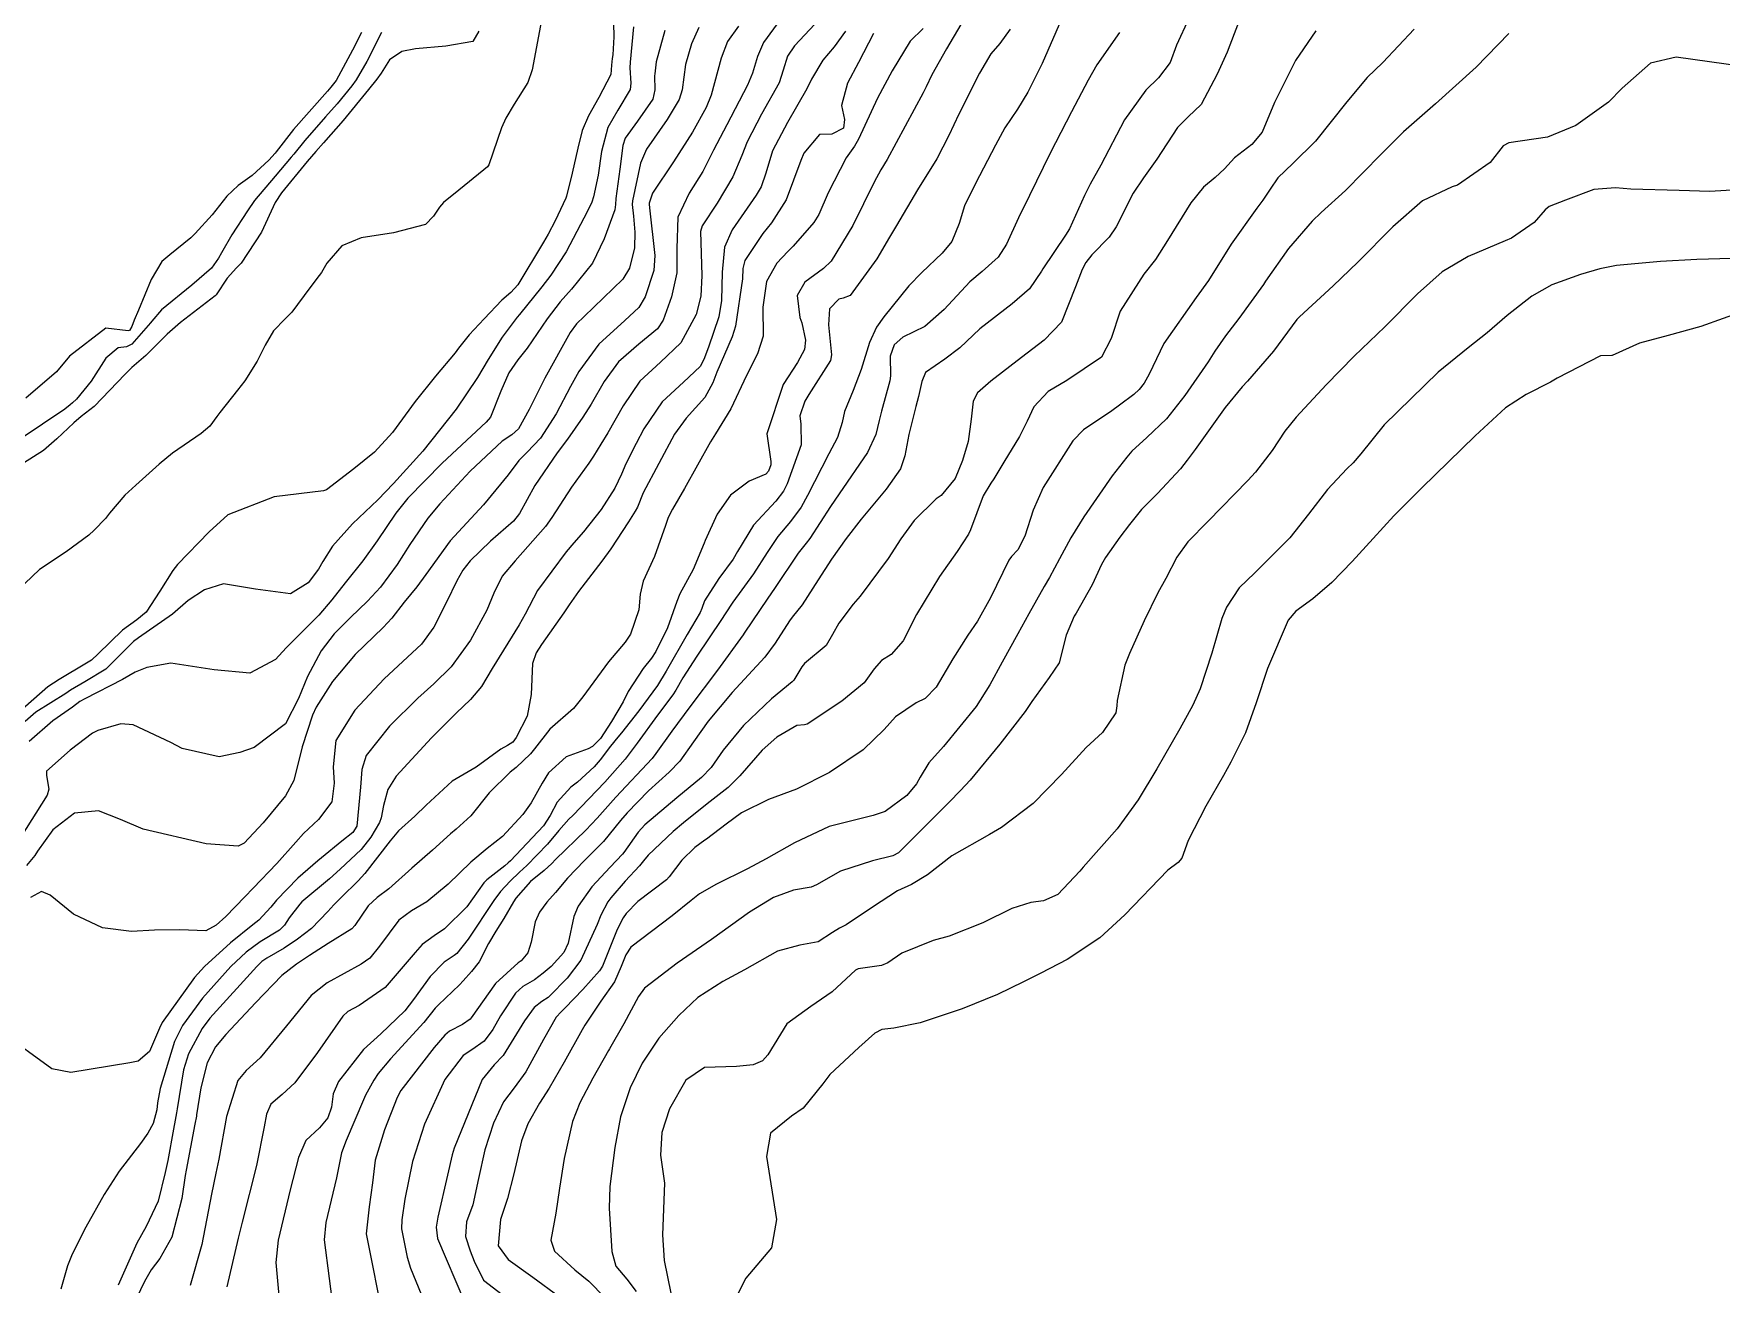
# Model space of a CAD drawing. Header units: feet. Extents: x 1313709 to 1317500, y 405869 to 411659.
# Drawn here: x 1315631.2 to 1315963.4, y 406673.6 to 406919.8 of the extents above; entities that cross this region are included whole.
import ezdxf

# ---------------------------------------------------------------- set-up
doc = ezdxf.new("R2010")
doc.units = ezdxf.units.FT
doc.layers.add('C-TOPO-MAJR', color=32, linetype='CONTINUOUS')

msp = doc.modelspace()

# ---------------------------------------------------------------- linework, layer by layer
at = {"layer": 'C-TOPO-MAJR'}
for points in [[(1315745.26, 406924.65), (1315745.37, 406919.22), (1315745.19, 406915.68), (1315745.06, 406914.99), (1315744.9, 406913.65), (1315744.74, 406911.81), (1315742.42, 406907.29), (1315740.35, 406903.69), (1315739.16, 406900.79), (1315738.27, 406897.28), (1315737.18, 406892.38), (1315736.03, 406887.84), (1315735.89, 406887.46), (1315733.84, 406883.02), (1315732.46, 406880.4), (1315731.5, 406878.78), (1315726.44, 406870.38), (1315725.07, 406868.89), (1315723.31, 406867.4), (1315719.84, 406863.74), (1315716.86, 406860.54), (1315714.8, 406857.91), (1315714.12, 406857), (1315710.25, 406852.43), (1315706.28, 406847.44), (1315701.8, 406841.34), (1315698.24, 406837.43), (1315694.2, 406834.18), (1315688.8, 406830.05), (1315688.23, 406829.82), (1315678.52, 406828.64), (1315669.35, 406825.15), (1315665.68, 406821.77), (1315659.48, 406815.31), (1315658.54, 406814.18), (1315656.02, 406810.1), (1315653.33, 406805.96), (1315651.44, 406804.43), (1315648.63, 406802.42), (1315643.84, 406797.76), (1315642.52, 406796.53), (1315641.23, 406795.69), (1315636.51, 406792.9), (1315636.16, 406792.67), (1315633.96, 406791.23), (1315627.9, 406785.91)], [(1315731.31, 406923.56), (1315729.31, 406912.74), (1315728.46, 406910.24), (1315725.75, 406905.95), (1315724.09, 406903.19), (1315723.26, 406901.31), (1315720.76, 406894.04), (1315720.5, 406893.65), (1315719.77, 406893.06), (1315714.84, 406889.07), (1315711.84, 406886.59), (1315711.03, 406885.7), (1315709.89, 406883.95), (1315708.26, 406882.29), (1315701.98, 406880.62), (1315695.61, 406879.67), (1315691.82, 406878.11), (1315688.86, 406874.64), (1315687.81, 406872.83), (1315687.38, 406872.21), (1315685.55, 406869.83), (1315682, 406865.01), (1315680.68, 406863.69), (1315678.36, 406861.32), (1315676.72, 406858.51), (1315675.13, 406855.37), (1315672.69, 406851.52), (1315671.27, 406849.68), (1315667.77, 406845.24), (1315667.23, 406844.47), (1315665.81, 406842.59), (1315664.15, 406841.12), (1315658.49, 406837.24), (1315655.85, 406835.08), (1315651.25, 406830.99), (1315649.08, 406828.97), (1315646.11, 406825.44), (1315645.28, 406824.4), (1315643.09, 406822.07), (1315642.01, 406821.09), (1315637.55, 406817.8), (1315632.33, 406814.33), (1315629.41, 406811.61)], [(1315779.5, 406924.48), (1315774.85, 406918.09), (1315773.64, 406915.37), (1315772.64, 406912.08), (1315771.67, 406909.72), (1315767.58, 406901.93), (1315765, 406896.95), (1315762.87, 406892.75), (1315760.17, 406888.45), (1315757.98, 406883.74), (1315757.74, 406877.53), (1315757.77, 406872.75), (1315756.71, 406868.05), (1315755.07, 406863.47), (1315753.97, 406861.74), (1315750.31, 406858.72), (1315746.28, 406855.26), (1315743.48, 406851.39), (1315740.88, 406846.92), (1315739.29, 406844.38), (1315736.24, 406840), (1315734.18, 406837.31), (1315729.84, 406830.9), (1315726.76, 406825.36), (1315725.58, 406823.84), (1315722.58, 406821.22), (1315721.08, 406819.95), (1315717.06, 406816.09), (1315715.63, 406814.23), (1315714.43, 406812.1), (1315712.44, 406807.93), (1315709.91, 406802.99), (1315707.48, 406799.67), (1315701.98, 406794.54), (1315700.16, 406792.82), (1315694.36, 406786.66), (1315690.65, 406780.69), (1315690.08, 406775.48), (1315690.32, 406772.31), (1315689.86, 406768.61), (1315687.21, 406765.15), (1315684.25, 406762.36), (1315682.77, 406760.66), (1315679.03, 406756.45), (1315674.36, 406751.62), (1315672.75, 406749.92), (1315668.99, 406746.06), (1315667.07, 406744.31), (1315665.06, 406743.24), (1315659.91, 406743.4), (1315654.96, 406743.31), (1315650.4, 406743.05), (1315644.68, 406743.77), (1315639.02, 406746.48), (1315634.43, 406750.2), (1315632.67, 406750.94), (1315630.51, 406749.8)], [(1315833.47, 406922.69), (1315829.66, 406914), (1315826.88, 406908.37), (1315824.81, 406904.99), (1315822.36, 406901.33), (1315820.47, 406897.92), (1315816.59, 406890.34), (1315814.39, 406885.94), (1315813.33, 406882.51), (1315811.91, 406878.91), (1315810.03, 406876.61), (1315805.97, 406872.82), (1315803.46, 406870.21), (1315798.52, 406864.13), (1315797.06, 406862.04), (1315795.69, 406859.03), (1315794.06, 406853.72), (1315792.46, 406849.6), (1315790.75, 406845.47), (1315790.31, 406843.29), (1315789.41, 406840.35), (1315787.7, 406837.15), (1315783.5, 406828.91), (1315782.26, 406826.66), (1315780.16, 406823.81), (1315777.65, 406820.83), (1315775.58, 406817.72), (1315772.89, 406813.53), (1315768.79, 406807.91), (1315767.28, 406805.63), (1315766.59, 406804.53), (1315761.68, 406797.29), (1315758.94, 406793.02), (1315757.58, 406790.62), (1315756.98, 406789.7), (1315753.95, 406785.68), (1315749.95, 406780.14), (1315747.62, 406777.01), (1315743.6, 406772.5), (1315737.27, 406765.95), (1315736.51, 406765.17), (1315734.52, 406762.95), (1315732.31, 406760.29), (1315728.23, 406756.09), (1315726.77, 406754.73), (1315724.97, 406752.97), (1315723.08, 406750.98), (1315721.73, 406749.18), (1315716.7, 406741.59), (1315714.44, 406738.73), (1315713.96, 406738.35), (1315711.96, 406737.01), (1315709.23, 406734.21), (1315705.9, 406729.7), (1315704.2, 406727.47), (1315699.51, 406722.96), (1315696.08, 406719.86), (1315691.17, 406713.56), (1315690.13, 406711.13), (1315689.77, 406708.48), (1315689.07, 406706.37), (1315687.41, 406704.44), (1315684.73, 406701.95), (1315683.26, 406698.57), (1315681.67, 406692.2), (1315679.28, 406682.32), (1315678.84, 406677.91), (1315680.47, 406659.91)], [(1315858.53, 406922.86), (1315856.13, 406917.56), (1315854.9, 406914.2), (1315852.6, 406911.14), (1315850.07, 406908.75), (1315845.91, 406902.9), (1315841.26, 406893.94), (1315839.14, 406890.21), (1315838.02, 406887.98), (1315835.06, 406881.42), (1315834.29, 406880.16), (1315829.8, 406873.53), (1315829.55, 406873.08), (1315827.21, 406869.6), (1315823.78, 406866.68), (1315817.4, 406861.73), (1315813.47, 406857.97), (1315810.51, 406855.76), (1315806.74, 406853.14), (1315806, 406851.39), (1315805.36, 406848.43), (1315804.8, 406846.42), (1315803.46, 406840.96), (1315802.63, 406836.76), (1315801.82, 406834.17), (1315798.99, 406830.18), (1315794.04, 406824.27), (1315791.11, 406820.45), (1315788.21, 406816.38), (1315785.58, 406812.34), (1315782.44, 406807.42), (1315780.5, 406804.95), (1315779.95, 406804.25), (1315777.12, 406799.84), (1315775.09, 406797.07), (1315768.67, 406790.15), (1315763.94, 406784.46), (1315761.07, 406780.45), (1315758.34, 406776.62), (1315756.23, 406774.43), (1315752.19, 406770.75), (1315747.96, 406766.47), (1315746.65, 406764.91), (1315743.34, 406760.78), (1315739.6, 406757.03), (1315736.23, 406753.58), (1315733.89, 406750.76), (1315732.17, 406748.87), (1315730.71, 406746.91), (1315729.87, 406744.95), (1315729.08, 406741.01), (1315728.44, 406738.86), (1315727.14, 406737.33), (1315726.56, 406736.9), (1315722.08, 406732.85), (1315717.3, 406726.11), (1315717.09, 406725.84), (1315715.59, 406724.8), (1315712.99, 406723.44), (1315712.07, 406722.68), (1315710, 406720.23), (1315703.45, 406711.76), (1315702.7, 406710.41), (1315700.22, 406704.02), (1315698.41, 406698.07), (1315697.87, 406693.58), (1315697.22, 406688.9), (1315696.62, 406683.54), (1315700.11, 406666.11)], [(1315868.31, 406922.07), (1315866.09, 406916.23), (1315864.12, 406911.85), (1315860.99, 406905.91), (1315858.4, 406903.48), (1315856.35, 406901.36), (1315852.28, 406895.13), (1315849.61, 406891.45), (1315847.6, 406888.42), (1315844.28, 406881.84), (1315842.88, 406879.77), (1315839.49, 406876.31), (1315838.27, 406874.77), (1315837.57, 406873.44), (1315836.24, 406869.99), (1315833.51, 406863.08), (1315830.09, 406859.54), (1315825.63, 406856.1), (1315819.56, 406851.42), (1315816.98, 406849.12), (1315816.1, 406847.52), (1315815.7, 406843.96), (1315815.12, 406839.58), (1315813.97, 406835.82), (1315812.58, 406832.26), (1315809.77, 406828.91), (1315808.84, 406828.28), (1315804.46, 406824.03), (1315801.87, 406820.36), (1315799.34, 406816.5), (1315793.87, 406809.08), (1315792.51, 406807.53), (1315789.64, 406803.79), (1315788.43, 406801.54), (1315787.14, 406799.41), (1315782.87, 406795.82), (1315782.34, 406795.22), (1315780.79, 406792.57), (1315780.5, 406792.25), (1315776.39, 406788.89), (1315770.86, 406783.67), (1315766.91, 406778.75), (1315764.5, 406775.39), (1315762.6, 406773.43), (1315757.76, 406769.39), (1315751.49, 406764.09), (1315750.15, 406762.64), (1315747.36, 406758.63), (1315747.1, 406758.29), (1315744.63, 406755.77), (1315741, 406751.85), (1315738.35, 406748.09), (1315737.48, 406746.04), (1315736.35, 406740.81), (1315735.5, 406738.97), (1315733.01, 406736.18), (1315731.48, 406734.85), (1315729.73, 406733.58), (1315727.46, 406732.22), (1315725.99, 406730.93), (1315723.08, 406726.49), (1315721.54, 406723.78), (1315719.83, 406721.47), (1315717.39, 406719.79), (1315715.7, 406718.65), (1315712.11, 406713.97), (1315708.11, 406705.16), (1315705.75, 406697.82), (1315704.22, 406690.35), (1315703.63, 406686.29), (1315703.54, 406684.53), (1315704.65, 406678.96), (1315705.35, 406676.78), (1315710.58, 406664.01)], [(1315784.9, 406921.75), (1315780.91, 406917.44), (1315779.52, 406915.45), (1315778.7, 406912.67), (1315777.9, 406910.2), (1315774.42, 406904), (1315771.6, 406898.59), (1315770.57, 406895.89), (1315768.77, 406891.65), (1315765.71, 406886.5), (1315762.75, 406882.02), (1315762.45, 406880.91), (1315762.66, 406872.25), (1315762.48, 406868.16), (1315761.57, 406864.55), (1315758.52, 406858.98), (1315754.57, 406855.18), (1315750.47, 406851.43), (1315747.21, 406846.58), (1315744.2, 406841.25), (1315742.8, 406839.02), (1315741.37, 406836.69), (1315740.46, 406835.28), (1315737.05, 406830.56), (1315733.14, 406824.62), (1315731.88, 406822.82), (1315725.92, 406816.09), (1315723.39, 406813.04), (1315721.73, 406809.71), (1315720.34, 406806.32), (1315717.14, 406800.42), (1315713.31, 406795.22), (1315709.92, 406791.86), (1315706.77, 406788.99), (1315701.2, 406783.54), (1315696.6, 406777.76), (1315695.78, 406774.98), (1315695.49, 406771.52), (1315694.75, 406763.84), (1315693.95, 406762.6), (1315691.83, 406760.86), (1315687.83, 406757.61), (1315687.1, 406756.99), (1315683.16, 406753.58), (1315678.94, 406749.27), (1315677.83, 406747.9), (1315675.47, 406745.32), (1315674.32, 406744.4), (1315669.91, 406740.86), (1315664.75, 406736.21), (1315662.81, 406734.03), (1315656.46, 406725.16), (1315655.93, 406724.06), (1315653.97, 406719.47), (1315651.74, 406717.52), (1315650.11, 406717.2), (1315638.5, 406715.29), (1315634.72, 406716.06), (1315624.84, 406723.27)], [(1315699.62, 406920.11), (1315696.72, 406914.36), (1315694.63, 406910.75), (1315693.77, 406909.57), (1315690.88, 406906.04), (1315688.62, 406903.45), (1315684.52, 406898.83), (1315682.34, 406896.15), (1315681.84, 406895.52), (1315678.67, 406891.83), (1315674.63, 406886.99), (1315673.24, 406884.99), (1315670.19, 406880.25), (1315668.1, 406876.72), (1315667.52, 406875.64), (1315666.15, 406873.71), (1315662.3, 406870.32), (1315656.32, 406865.47), (1315654.42, 406863.27), (1315654.14, 406862.9), (1315650.5, 406858.75), (1315649.4, 406858.18), (1315647.76, 406857.99), (1315645.33, 406855.99), (1315642.48, 406851.46), (1315639.6, 406847.86), (1315638.78, 406847.19), (1315638.31, 406846.8), (1315637.27, 406845.9), (1315628.47, 406840)], [(1315762.11, 406921.04), (1315760.64, 406917.88), (1315759.5, 406913.76), (1315758.8, 406908.82), (1315758.2, 406906.92), (1315755.83, 406902.96), (1315751.82, 406897.09), (1315750.64, 406894.36), (1315749.03, 406886.94), (1315749, 406886.23), (1315749.24, 406883.91), (1315749.52, 406880.77), (1315749.43, 406877.72), (1315748.46, 406873.67), (1315747.11, 406871.51), (1315739.49, 406864.17), (1315737.99, 406862.7), (1315736.75, 406861), (1315731.8, 406852.04), (1315728.72, 406845.88), (1315726.59, 406842.06), (1315725.29, 406840.88), (1315723.38, 406839.62), (1315717.11, 406833.74), (1315711.11, 406827.29), (1315708.74, 406824.46), (1315705.21, 406819.27), (1315702.73, 406815.31), (1315699.42, 406810.85), (1315696.87, 406808.11), (1315693.5, 406804.89), (1315690.31, 406801.68), (1315687.75, 406798.36), (1315685.03, 406793.3), (1315683.26, 406788.93), (1315680.75, 406783.95), (1315674.55, 406779.34), (1315671.73, 406778.31), (1315667.66, 406777.45), (1315660.36, 406779.13), (1315658.17, 406780.27), (1315650.74, 406783.75), (1315648.29, 406783.95), (1315643.79, 406782.66), (1315642.76, 406782.1), (1315638.32, 406778.75), (1315633.7, 406774.62), (1315633.65, 406773.78), (1315634.16, 406771.12), (1315633.84, 406769.89), (1315628.57, 406761.58)], [(1315718.79, 406920.32), (1315717.61, 406918.33), (1315712.3, 406917.42), (1315706.33, 406916.85), (1315703.64, 406916.33), (1315701.22, 406914.73), (1315699.53, 406912.07), (1315698.74, 406910.88), (1315697.06, 406908.86), (1315692.1, 406902.79), (1315688.22, 406898.36), (1315686.72, 406896.67), (1315685.86, 406895.69), (1315684.99, 406894.68), (1315679.94, 406888.55), (1315678.72, 406886.64), (1315675.99, 406880.8), (1315671.97, 406874.7), (1315671.05, 406873.74), (1315669.26, 406871.69), (1315667.07, 406868.42), (1315666.9, 406868.22), (1315660.06, 406863.01), (1315657.42, 406860.67), (1315653.21, 406856.49), (1315650.5, 406854.1), (1315649.18, 406852.83), (1315643.08, 406846.47), (1315640.48, 406844.45), (1315639.03, 406843.24), (1315635.7, 406840.09), (1315633.07, 406837.79), (1315629.14, 406835.32)], [(1315749.25, 406921.19), (1315748.59, 406914.23), (1315748.52, 406913.11), (1315748.7, 406910.09), (1315748.58, 406908.86), (1315746.18, 406904.79), (1315744.16, 406901.39), (1315742.95, 406896.65), (1315742.31, 406891.99), (1315741.38, 406887.71), (1315741.02, 406886.71), (1315740.19, 406884.9), (1315735.95, 406876.91), (1315732.94, 406872.32), (1315731.22, 406869.98), (1315726.8, 406864.59), (1315726.32, 406864.05), (1315723.37, 406860.13), (1315720.61, 406855.72), (1315718.54, 406852.19), (1315714.3, 406845.92), (1315707.74, 406837.66), (1315702, 406831.28), (1315698.89, 406828.09), (1315693.92, 406823.34), (1315690, 406818.96), (1315688.1, 406815.94), (1315687.24, 406814.42), (1315685.21, 406811.72), (1315681.7, 406809.54), (1315674.79, 406810.45), (1315668.55, 406811.51), (1315664.81, 406810.33), (1315661.58, 406808.22), (1315658.48, 406805.59), (1315651.76, 406800.89), (1315650.81, 406800.21), (1315649.29, 406798.64), (1315645.35, 406794.75), (1315641.22, 406792.22), (1315638.4, 406790.59), (1315637.47, 406789.97), (1315631.59, 406786.25), (1315629.48, 406784.43)], [(1315695.68, 406920.06), (1315693.93, 406916.63), (1315690.7, 406910.62), (1315690.47, 406910.29), (1315689.65, 406909.29), (1315689.01, 406908.55), (1315682.33, 406901), (1315678.88, 406896.6), (1315678.69, 406896.35), (1315677.46, 406894.95), (1315674.17, 406891.92), (1315671.44, 406889.99), (1315669.21, 406887.87), (1315666.31, 406884.2), (1315662.94, 406880.49), (1315662.07, 406879.63), (1315657.96, 406876.31), (1315656.41, 406875.03), (1315654.25, 406871.45), (1315651.81, 406865.39), (1315650.93, 406863.47), (1315650.47, 406862.21), (1315650, 406861.44), (1315649.78, 406861.37), (1315645.35, 406861.87), (1315638.21, 406856.38), (1315635.67, 406853.28), (1315629.6, 406848.12)], [(1315769.93, 406921.35), (1315767.72, 406918.31), (1315766.48, 406915.03), (1315764.55, 406907.72), (1315763.54, 406905.29), (1315760.88, 406900.48), (1315757.13, 406894.63), (1315752.96, 406888.48), (1315752.31, 406886.49), (1315752.3, 406886.27), (1315752.38, 406885.54), (1315753.42, 406876.15), (1315753.22, 406873.22), (1315751.51, 406868.06), (1315750.27, 406865.95), (1315747.51, 406863.39), (1315742.41, 406858.73), (1315738.47, 406853.37), (1315736.84, 406850.39), (1315733.99, 406845.03), (1315730.92, 406840.22), (1315728.28, 406837.48), (1315726.65, 406835.84), (1315724.58, 406833.01), (1315719.71, 406827.1), (1315713.17, 406820), (1315708.35, 406813.35), (1315706.6, 406810.95), (1315704.12, 406807.93), (1315701.63, 406804.77), (1315699.96, 406802.96), (1315694.45, 406797.62), (1315689.95, 406792.31), (1315686.77, 406787.22), (1315686.07, 406785.7), (1315684.01, 406779.47), (1315682.4, 406772.79), (1315680.71, 406769.76), (1315676.31, 406764.47), (1315672.59, 406760.49), (1315671.4, 406759.91), (1315665.1, 406760.36), (1315652.69, 406763.22), (1315648.25, 406765.1), (1315643.91, 406766.82), (1315639.19, 406766.35), (1315634.95, 406763.1), (1315631.93, 406758.92), (1315631.37, 406758.02), (1315629.75, 406756.05)], [(1315755.39, 406920.51), (1315753.72, 406914.3), (1315753.41, 406911.96), (1315753.4, 406911.56), (1315753.46, 406908.81), (1315753.03, 406906.97), (1315750.03, 406902.62), (1315747.6, 406899.26), (1315747.12, 406897.81), (1315746.56, 406893.16), (1315745.74, 406887.4), (1315745.67, 406886.2), (1315745.54, 406885.17), (1315743.49, 406879.49), (1315741.16, 406874.67), (1315737, 406869.57), (1315734.77, 406867.08), (1315732.24, 406863.68), (1315728.31, 406857.91), (1315726.46, 406855.63), (1315724.71, 406853.07), (1315723.1, 406849.44), (1315721.06, 406844.35), (1315720.24, 406843.34), (1315711.59, 406835.28), (1315704.83, 406828.39), (1315702.42, 406825.47), (1315698.78, 406820.02), (1315695.93, 406816.09), (1315692.47, 406811.73), (1315689.82, 406808.36), (1315687.26, 406805.38), (1315684.7, 406802.78), (1315680.87, 406798.9), (1315678.76, 406796.61), (1315673.7, 406793.95), (1315666.68, 406794.63), (1315658.13, 406795.89), (1315653.41, 406795.07), (1315651.12, 406794.12), (1315648.61, 406792.69), (1315641.21, 406788.92), (1315640.26, 406788.34), (1315638.78, 406787.26), (1315634.91, 406784.58), (1315630.29, 406780.48)], [(1315790.97, 406920.35), (1315788.74, 406917.26), (1315786.49, 406914.65), (1315784.26, 406910.93), (1315783.36, 406908.99), (1315779.53, 406902.37), (1315776.62, 406896.81), (1315775.29, 406892.39), (1315774.37, 406889.71), (1315773.39, 406888.06), (1315768.65, 406881.26), (1315767.13, 406877.83), (1315766.68, 406872.93), (1315766.58, 406867.31), (1315766.02, 406864.1), (1315764.01, 406858.1), (1315763.1, 406855.7), (1315762.37, 406854.31), (1315759.05, 406851.25), (1315754.88, 406847.37), (1315751.29, 406842.03), (1315749.75, 406839.18), (1315747.75, 406835.18), (1315746.89, 406833.15), (1315745.56, 406830.4), (1315742.84, 406826.2), (1315739.4, 406821.78), (1315737.51, 406819.6), (1315735.98, 406817.82), (1315730.35, 406810.22), (1315727.89, 406805.58), (1315726.72, 406803.49), (1315721.44, 406794.88), (1315719.31, 406791.3), (1315717.15, 406788.76), (1315714.3, 406786.06), (1315709.47, 406781.23), (1315702.53, 406773.69), (1315700.9, 406771.02), (1315700.04, 406767.9), (1315699.59, 406765.43), (1315699.25, 406764.52), (1315697.53, 406761.63), (1315695.61, 406759.24), (1315691.48, 406755.32), (1315689.36, 406753.45), (1315683.96, 406748.91), (1315683.52, 406748.48), (1315681.48, 406745.75), (1315680.54, 406744.3), (1315679.57, 406743.36), (1315675.73, 406741.02), (1315673, 406739.01), (1315669.98, 406736.19), (1315664.36, 406729.92), (1315660.44, 406724.58), (1315658.87, 406721.43), (1315656.05, 406712.16), (1315655.56, 406709.35), (1315655.41, 406707.99), (1315654.66, 406705.25), (1315653.63, 406703.39), (1315652.2, 406701.37), (1315648.01, 406695.89), (1315645.01, 406691.29), (1315641.45, 406684.86), (1315638.75, 406679.57), (1315637.79, 406677.23), (1315636.48, 406672.64)], [(1315796.5, 406919.86), (1315793.51, 406914.18), (1315791.35, 406910.14), (1315790.21, 406905.7), (1315790.75, 406902.97), (1315790.6, 406901.27), (1315788.31, 406900.07), (1315785.82, 406899.99), (1315782.76, 406896.32), (1315782.2, 406894.88), (1315779.32, 406887.15), (1315776.42, 406882.63), (1315774.71, 406880.49), (1315771.12, 406875.21), (1315770.77, 406873.63), (1315770.68, 406871.61), (1315769.31, 406862.26), (1315768.66, 406860.16), (1315765.66, 406853.23), (1315764.82, 406851.1), (1315763.25, 406848.22), (1315759.61, 406844.16), (1315757.31, 406841.03), (1315751.12, 406829.42), (1315750.01, 406826.66), (1315749.59, 406825.81), (1315748.25, 406823.75), (1315744.77, 406818.43), (1315742.98, 406815.99), (1315738.4, 406810.02), (1315736.55, 406807.37), (1315735.52, 406805.81), (1315731.1, 406799.61), (1315730.08, 406797.96), (1315729.38, 406795.85), (1315729.09, 406789.76), (1315728.32, 406785.49), (1315726.16, 406781.25), (1315725.47, 406780.38), (1315724.4, 406779.72), (1315723.12, 406778.97), (1315718.23, 406775.45), (1315713.57, 406772.68), (1315708.42, 406767.93), (1315706.22, 406765.77), (1315702.99, 406762.88), (1315701.36, 406760.95), (1315696.33, 406754.47), (1315695.06, 406753.08), (1315691.7, 406749.79), (1315690.22, 406748.32), (1315689.06, 406747.01), (1315685.87, 406743.69), (1315683.1, 406741.54), (1315680.49, 406739.83), (1315677.06, 406737.84), (1315676.1, 406737.16), (1315675.06, 406736.18), (1315665.83, 406726.03), (1315664.33, 406724.01), (1315661.63, 406718.97), (1315660.62, 406715.85), (1315659.41, 406708.16), (1315659.29, 406707.35), (1315658.43, 406702.72), (1315657.84, 406699.45), (1315657.56, 406697.99), (1315657.02, 406695.63), (1315655.65, 406689.99), (1315653.29, 406684.97), (1315651.44, 406681.74), (1315647.79, 406673.43)], [(1315806.23, 406920.85), (1315803.71, 406918.39), (1315800.14, 406912.57), (1315797.26, 406907.16), (1315793.51, 406899.07), (1315792.73, 406897.7), (1315791.12, 406895.42), (1315787.55, 406888.51), (1315785.72, 406884.22), (1315784.73, 406882.65), (1315780.66, 406878), (1315779.59, 406876.94), (1315777.43, 406874.64), (1315775.42, 406871.04), (1315774.67, 406865.98), (1315774.79, 406860.29), (1315773.67, 406856.85), (1315771.49, 406852.55), (1315768.37, 406846.02), (1315765.37, 406841.04), (1315764.4, 406839.47), (1315759.25, 406830.28), (1315756.88, 406826.25), (1315756.08, 406824.61), (1315755.54, 406822.99), (1315753.36, 406816.91), (1315751.15, 406812.03), (1315750.52, 406809.47), (1315750.28, 406806.41), (1315748.67, 406801.63), (1315747.59, 406800.07), (1315744.33, 406796.16), (1315739.28, 406789.28), (1315737.45, 406787), (1315732.79, 406782.91), (1315729.72, 406779.04), (1315728.96, 406778.04), (1315726.15, 406775.39), (1315724.97, 406774.45), (1315720.83, 406770.4), (1315717.23, 406765.84), (1315714.3, 406763.25), (1315713.22, 406762.34), (1315709.68, 406759.11), (1315705.57, 406755.56), (1315701.04, 406751.45), (1315698.78, 406749.79), (1315696.99, 406748.12), (1315694.39, 406744.25), (1315693.77, 406743.62), (1315689.15, 406740.73), (1315685.48, 406738.34), (1315682.9, 406736.65), (1315680.03, 406734.4), (1315674.81, 406729.06), (1315668.98, 406722.82), (1315666.93, 406720.36), (1315665.3, 406717.21), (1315664.03, 406712.27), (1315663.22, 406706.98), (1315663.18, 406706.7), (1315662.9, 406705.15), (1315661.15, 406696.06), (1315660.98, 406695.03), (1315660.29, 406690.48), (1315658.38, 406682.88), (1315656, 406678.72), (1315654.25, 406676.45), (1315652.97, 406674.19), (1315651.38, 406670.86)], [(1315813.7, 406921.69), (1315810.83, 406916.9), (1315807.98, 406911.72), (1315806.84, 406909.4), (1315806.25, 406908.23), (1315799.14, 406895.08), (1315797.94, 406893.07), (1315796.61, 406890.59), (1315792.41, 406882.09), (1315788.12, 406875.07), (1315786.62, 406873.6), (1315782.96, 406870.92), (1315781.43, 406868.3), (1315782.01, 406863.97), (1315782.35, 406862.95), (1315783.07, 406859.48), (1315782.92, 406857.66), (1315781.53, 406855.09), (1315778.72, 406850.77), (1315775.45, 406841.05), (1315776.27, 406835.64), (1315776.3, 406834.99), (1315775.82, 406833.69), (1315775.3, 406833.12), (1315772.03, 406831.72), (1315768.31, 406828.99), (1315765.69, 406825.22), (1315763.33, 406820.07), (1315763.15, 406819.56), (1315760.99, 406814.38), (1315758.38, 406809.54), (1315757.78, 406808.06), (1315755.96, 406802.85), (1315753.66, 406798.23), (1315752.79, 406796.88), (1315751.15, 406794.89), (1315748.16, 406790.31), (1315747.2, 406788.28), (1315744.9, 406784.42), (1315742.71, 406781.1), (1315741.16, 406779.48), (1315740.28, 406779.05), (1315735.97, 406777.48), (1315732.49, 406774.35), (1315731.28, 406772.29), (1315729.08, 406768.4), (1315727.46, 406766.09), (1315723.42, 406761.78), (1315720.41, 406759.39), (1315717.18, 406756.74), (1315712.73, 406752.43), (1315708.55, 406748.95), (1315705.52, 406747.16), (1315703.05, 406745.29), (1315699.26, 406740.16), (1315697.36, 406737.86), (1315695.65, 406736.64), (1315688.91, 406732.98), (1315685.76, 406730.47), (1315680.92, 406724.52), (1315675.75, 406718.18), (1315672.98, 406715.73), (1315671.37, 406713.74), (1315669.11, 406706.63), (1315667.61, 406698.24), (1315667.04, 406695.48), (1315666.16, 406691.33), (1315664.23, 406681.47), (1315661.93, 406673.41)], [(1315823.41, 406920.72), (1315821.33, 406917.92), (1315819.61, 406915.88), (1315817.37, 406912.09), (1315813.25, 406904.03), (1315811.31, 406899.79), (1315808.93, 406895.19), (1315805.17, 406889.14), (1315800.98, 406882.1), (1315799.66, 406879.78), (1315797.12, 406875.54), (1315791.87, 406868.33), (1315790.54, 406867.79), (1315789.65, 406867.58), (1315787.85, 406865.69), (1315787.59, 406862.52), (1315788.24, 406856.65), (1315788.03, 406855.52), (1315783.78, 406848.8), (1315782.97, 406847.49), (1315782.01, 406844.64), (1315782.17, 406842.96), (1315782.21, 406838.92), (1315779.49, 406831.21), (1315778.74, 406829.75), (1315777.26, 406827.82), (1315772.89, 406823.1), (1315769.71, 406817.89), (1315768.83, 406816.42), (1315766.01, 406812.57), (1315763.19, 406808.16), (1315762.66, 406806.7), (1315762.33, 406805.89), (1315759.77, 406801.58), (1315755.67, 406794.33), (1315753.98, 406791.52), (1315750.26, 406786.52), (1315746.89, 406782.22), (1315746.17, 406781.32), (1315744.73, 406779.54), (1315742.67, 406776.86), (1315741.46, 406775.47), (1315738.21, 406772.48), (1315736.91, 406771.5), (1315734.2, 406768.55), (1315732.84, 406765.94), (1315731.53, 406763.89), (1315725.01, 406757.02), (1315724.54, 406756.57), (1315723.92, 406756.03), (1315720.36, 406753.23), (1315719.8, 406752.63), (1315716.4, 406747.92), (1315712.05, 406743.6), (1315709.99, 406742.23), (1315707.63, 406740.53), (1315706.24, 406738.94), (1315700.37, 406732.06), (1315695.24, 406728.5), (1315693, 406727.31), (1315692, 406726.44), (1315687, 406719.24), (1315682.58, 406713.29), (1315680.04, 406710.98), (1315677.87, 406709.08), (1315676.96, 406707.12), (1315676.53, 406704.63), (1315674.99, 406696.99), (1315672.21, 406685.82), (1315671.43, 406682.67), (1315669.21, 406673.14)], [(1315844.9, 406920.11), (1315840.47, 406913.7), (1315838.75, 406910.67), (1315835.45, 406904.47), (1315831.24, 406896.34), (1315827.19, 406887.97), (1315825.05, 406883.58), (1315822.64, 406878.42), (1315821.05, 406875.84), (1315817.89, 406873), (1315815.42, 406870.98), (1315810.37, 406865.52), (1315806.56, 406862.18), (1315802.27, 406860.07), (1315800.52, 406858.61), (1315799.79, 406856.33), (1315799.81, 406852.5), (1315799.7, 406851.53), (1315798.08, 406845.5), (1315797.62, 406843.67), (1315796.93, 406840.96), (1315795.33, 406837.4), (1315789.7, 406829.24), (1315788.04, 406826.75), (1315783.93, 406820.44), (1315783.23, 406819.54), (1315782.41, 406818.56), (1315781.68, 406817.54), (1315777.01, 406810.59), (1315775.7, 406808.72), (1315771.03, 406801.84), (1315770.8, 406801.51), (1315765.74, 406794.53), (1315760.34, 406787.33), (1315756.75, 406782.5), (1315753.63, 406778.12), (1315752.88, 406777.17), (1315745.77, 406769.51), (1315742.07, 406765.42), (1315739.85, 406763.02), (1315733.86, 406757.26), (1315733.13, 406756.48), (1315731.64, 406755.1), (1315728.99, 406752.9), (1315726.09, 406749.67), (1315725.58, 406748.92), (1315723.72, 406745.63), (1315722.13, 406743.12), (1315720.66, 406740.72), (1315718.87, 406737.13), (1315717.33, 406735.19), (1315715.67, 406733.34), (1315714.98, 406732.6), (1315710.85, 406728.67), (1315710.22, 406727.97), (1315707.96, 406725.18), (1315701.39, 406717.99), (1315698.99, 406715.12), (1315698.1, 406713.81), (1315696.45, 406710.86), (1315696.08, 406709.95), (1315692.65, 406701.94), (1315691.74, 406699.52), (1315690.77, 406694.61), (1315688.69, 406685.79), (1315688.31, 406682.34), (1315690.33, 406667.13)], [(1315883.55, 406920.44), (1315879.58, 406914.6), (1315875.44, 406906.3), (1315872.98, 406900.43), (1315870.96, 406898.03), (1315867.56, 406895.39), (1315865.6, 406893.23), (1315863.73, 406891.51), (1315861.45, 406889.64), (1315858.92, 406886.58), (1315854.36, 406879.12), (1315851.98, 406875.41), (1315849.68, 406872.52), (1315845.01, 406865.21), (1315843.3, 406859.83), (1315841.35, 406856.16), (1315834.57, 406851.59), (1315830.86, 406849.39), (1315828.07, 406846.37), (1315826.72, 406843.59), (1315825.2, 406840.52), (1315822.13, 406835.52), (1315820.14, 406832.21), (1315819.58, 406831.33), (1315818.09, 406828.83), (1315815.55, 406822.18), (1315815.19, 406821.34), (1315812.97, 406817.92), (1315809.49, 406813), (1315804.94, 406805.52), (1315802.34, 406800.34), (1315799.99, 406797.65), (1315798.04, 406796.44), (1315796.58, 406794.82), (1315794.63, 406792.05), (1315790.24, 406788.43), (1315783.39, 406783.87), (1315782.92, 406783.78), (1315781.41, 406783.64), (1315777.47, 406781.37), (1315774.57, 406778.75), (1315770.15, 406773.71), (1315767.85, 406771.43), (1315763.73, 406768.19), (1315759.07, 406764.49), (1315757.04, 406762.75), (1315752.11, 406758.1), (1315751.2, 406757.01), (1315750.39, 406756.01), (1315747.6, 406752.96), (1315744.76, 406749.69), (1315744.21, 406748.92), (1315742.78, 406746.27), (1315742.09, 406744.48), (1315738.85, 406737.41), (1315736.16, 406733.9), (1315732.7, 406730.35), (1315732.43, 406730.11), (1315731.21, 406729.29), (1315729.69, 406728.13), (1315727.79, 406725.52), (1315723.59, 406718.69), (1315721.78, 406716.81), (1315719.43, 406713.93), (1315713.9, 406700.41), (1315713.51, 406699.11), (1315712.61, 406695.08), (1315710.69, 406686.84), (1315710.42, 406684.89), (1315710.64, 406682.62), (1315715.98, 406670.14)], [(1315902.89, 406920.72), (1315896.77, 406914.2), (1315893.67, 406911.23), (1315889.66, 406906.43), (1315883.46, 406898.68), (1315879.02, 406894.27), (1315876.09, 406891.44), (1315874.54, 406889.23), (1315873.15, 406887.09), (1315871.92, 406885.5), (1315866.92, 406878.43), (1315862.42, 406871.23), (1315860.01, 406867.89), (1315853.66, 406858.83), (1315850.75, 406852.79), (1315849.77, 406851.04), (1315848.78, 406849.79), (1315847.72, 406848.8), (1315844.92, 406846.68), (1315843.41, 406845.62), (1315837.84, 406841.85), (1315835.7, 406839.72), (1315829.89, 406830.49), (1315827.88, 406826.01), (1315826.27, 406820.92), (1315824.92, 406818.25), (1315823.65, 406816.9), (1315823.1, 406816.21), (1315819.54, 406808.76), (1315816.94, 406804.2), (1315815.05, 406801.42), (1315812.12, 406796.74), (1315808.84, 406791.17), (1315806.68, 406788.97), (1315804.87, 406788.09), (1315800.79, 406785.37), (1315798.6, 406782.83), (1315794.44, 406778.88), (1315787.82, 406774.41), (1315781.33, 406771.1), (1315775.83, 406769.07), (1315770.47, 406766.44), (1315767.49, 406764.2), (1315763.58, 406761.26), (1315763.3, 406761.08), (1315761.34, 406759.65), (1315758.72, 406757.1), (1315756.27, 406753.83), (1315755.71, 406753.27), (1315750.08, 406748.99), (1315747.76, 406746.62), (1315747.2, 406745.8), (1315746.03, 406743.48), (1315743.1, 406736.28), (1315742.56, 406735.31), (1315739.23, 406731.66), (1315735.75, 406728.05), (1315734.98, 406727.28), (1315734.03, 406726.19), (1315731.52, 406721.79), (1315728.07, 406715.44), (1315725.73, 406712.31), (1315723.66, 406709.55), (1315721.66, 406705.34), (1315719.94, 406700.12), (1315718.71, 406694.45), (1315717.6, 406689.29), (1315716.33, 406685.94), (1315716.13, 406683.03), (1315717.09, 406680.23), (1315717.89, 406678.15), (1315719.73, 406674.41), (1315725.09, 406670.27)], [(1315921.58, 406919.87), (1315915.15, 406913.27), (1315907.09, 406906.07), (1315900.79, 406900.5), (1315896.37, 406896.05), (1315889.37, 406888.98), (1315884.61, 406884.66), (1315882.86, 406882.97), (1315878.15, 406877.53), (1315873.66, 406871.13), (1315873.23, 406870.49), (1315868.37, 406863.79), (1315865.76, 406860.37), (1315863.65, 406857.33), (1315862.35, 406855.25), (1315857.8, 406848.62), (1315854.18, 406844.03), (1315850.31, 406840.32), (1315847.33, 406837.63), (1315846.35, 406836.5), (1315843.49, 406832.8), (1315837.87, 406824.7), (1315835.31, 406820.58), (1315833.08, 406816.43), (1315831.12, 406812.75), (1315830.07, 406811.02), (1315827.03, 406805.63), (1315824.9, 406801.68), (1315821.82, 406796.14), (1315819.37, 406791.66), (1315816.66, 406787.35), (1315810.25, 406779.48), (1315807.37, 406776.29), (1315805.64, 406773.45), (1315804.92, 406772.14), (1315803.01, 406769.86), (1315798.8, 406766.68), (1315796.44, 406765.94), (1315787.74, 406763.78), (1315780.93, 406760.51), (1315775.35, 406757.4), (1315771.65, 406755.4), (1315765.59, 406752.4), (1315762.22, 406750.52), (1315760.6, 406749.21), (1315756.82, 406746.18), (1315748.72, 406739.97), (1315747.71, 406738.51), (1315746.83, 406736.21), (1315745.47, 406733.15), (1315742.83, 406729.36), (1315739.64, 406724.64), (1315739.1, 406723.69), (1315735.56, 406717.37), (1315732.61, 406712.24), (1315730.72, 406709.25), (1315728.44, 406705.21), (1315727.18, 406701.89), (1315725.66, 406695.34), (1315724.44, 406690.54), (1315723.02, 406686.37), (1315722.59, 406681.22), (1315724.57, 406678.47), (1315729.4, 406674.99), (1315734.57, 406671.22)], [(1315967.63, 406913.37), (1315954.5, 406915.23), (1315949.46, 406914.04), (1315943.84, 406909.14), (1315941.16, 406906.35), (1315934.74, 406901.79), (1315929.16, 406899.49), (1315921.53, 406898.33), (1315920.45, 406897.74), (1315917.91, 406894.52), (1315911.42, 406890.05), (1315910.41, 406889.72), (1315904.53, 406886.95), (1315898.73, 406881.83), (1315891.82, 406874.85), (1315886.98, 406870.2), (1315880.31, 406864.08), (1315879.85, 406863.56), (1315875.22, 406857.35), (1315870.11, 406851.44), (1315869.04, 406850.32), (1315865.74, 406846.22), (1315859.82, 406838), (1315858.24, 406835.88), (1315856.93, 406834.19), (1315852.36, 406829.31), (1315849.27, 406826.17), (1315846.88, 406823.24), (1315844.97, 406820.69), (1315842.14, 406816.7), (1315841.38, 406815.32), (1315839.5, 406811.32), (1315836.38, 406805.77), (1315835.99, 406805.15), (1315834.42, 406801.4), (1315833.02, 406796), (1315831.06, 406793.1), (1315827.66, 406788.39), (1315826.37, 406786.38), (1315821.33, 406779.95), (1315815.49, 406772.9), (1315813.58, 406770.81), (1315811.37, 406768.53), (1315807.4, 406764.51), (1315801.4, 406758.6), (1315800.31, 406757.99), (1315796.28, 406756.97), (1315790, 406754.99), (1315785.25, 406752.27), (1315784.22, 406751.83), (1315780.76, 406751.24), (1315776.79, 406749.76), (1315772.05, 406746.91), (1315764.57, 406741.52), (1315757.83, 406736.82), (1315751.41, 406731.93), (1315750.2, 406730.25), (1315747.35, 406724.91), (1315744.51, 406719.98), (1315744.33, 406719.67), (1315741.25, 406714.22), (1315738.69, 406709.34), (1315737.25, 406705.68), (1315735.61, 406698.36), (1315734.66, 406692.52), (1315733.93, 406687.63), (1315732.96, 406682.33), (1315733.67, 406680.11), (1315737.68, 406676.47), (1315740.42, 406674.22), (1315746.7, 406667.87)], [(1315970.8, 406889.36), (1315961.1, 406888.8), (1315955.09, 406888.97), (1315945.55, 406889.25), (1315942.54, 406889.53), (1315938.29, 406889.16), (1315932.74, 406887.06), (1315929.49, 406885.82), (1315928.69, 406885.2), (1315926.56, 406882.69), (1315922.09, 406879.6), (1315920.83, 406879.06), (1315913.52, 406876), (1315908.46, 406872.97), (1315903.57, 406868.64), (1315897.14, 406862.16), (1315891.13, 406856.34), (1315885.62, 406850.74), (1315879.68, 406844.38), (1315877.43, 406841.56), (1315874.94, 406837.79), (1315871.66, 406833.49), (1315870.19, 406831.89), (1315862.35, 406823.9), (1315858.33, 406819.83), (1315856.18, 406816.76), (1315854.03, 406812.59), (1315852.45, 406809.77), (1315849.78, 406804.24), (1315846.9, 406797.79), (1315845.96, 406795.53), (1315844.43, 406788.56), (1315844.4, 406787.54), (1315844.18, 406786.16), (1315841.53, 406782.28), (1315838.36, 406779.28), (1315833.47, 406774.01), (1315827.91, 406768.25), (1315821.71, 406763.54), (1315819.31, 406762.18), (1315811.91, 406758), (1315807.12, 406754.26), (1315803.98, 406752.35), (1315801.21, 406751.08), (1315796.29, 406747.9), (1315791.07, 406744.37), (1315789.76, 406743.73), (1315788.39, 406742.85), (1315785.58, 406741.07), (1315781.95, 406740.42), (1315777.58, 406739.2), (1315771.06, 406735.54), (1315766.79, 406733.25), (1315761.93, 406730.11), (1315758.13, 406726.53), (1315754.2, 406722.07), (1315750.94, 406717.13), (1315748.6, 406712.28), (1315746.69, 406706.56), (1315745.58, 406700.52), (1315744.6, 406692.84), (1315744.46, 406688.63), (1315744.96, 406680.07), (1315745.73, 406677.19), (1315747.91, 406674.63), (1315749.76, 406672.2)], [(1315965.41, 406875.58), (1315958.56, 406875.4), (1315951.41, 406875.03), (1315942.75, 406874.24), (1315939.46, 406873.58), (1315935.66, 406872.46), (1315930.02, 406870.43), (1315926.05, 406868.15), (1315921.2, 406864.35), (1315917.29, 406860.94), (1315913.54, 406857.99), (1315907.62, 406853.18), (1315897.03, 406842.86), (1315892.43, 406837.16), (1315890.9, 406835.33), (1315889.64, 406834.15), (1315885.83, 406830.11), (1315882.14, 406825.23), (1315878.42, 406820.62), (1315871.55, 406813.73), (1315868.45, 406810.74), (1315865.96, 406806.97), (1315865.08, 406804.68), (1315863.08, 406797.88), (1315860.79, 406790.85), (1315859.33, 406787.64), (1315856.78, 406783.01), (1315852.25, 406775.12), (1315848.61, 406769.01), (1315844.43, 406763.27), (1315837.77, 406755.73), (1315837.13, 406754.98), (1315832.8, 406750.36), (1315829.96, 406749.12), (1315827.44, 406748.81), (1315823.74, 406747.59), (1315818.02, 406744.76), (1315811.36, 406742.19), (1315808.23, 406741.3), (1315802.05, 406738.8), (1315799.31, 406736.91), (1315798.08, 406736.38), (1315793.44, 406735.73), (1315792.93, 406735.49), (1315789.24, 406732.04), (1315788.32, 406731.19), (1315784.14, 406728.28), (1315779.41, 406724.91), (1315775.65, 406718.81), (1315774.65, 406717.6), (1315772.77, 406716.81), (1315769.51, 406716.52), (1315763.21, 406716.3), (1315759.56, 406713.79), (1315756.31, 406708.18), (1315754.78, 406703.52), (1315754.57, 406699.04), (1315755.34, 406693.53), (1315754.97, 406683.36), (1315755.28, 406678.31), (1315756.57, 406671.89)], [(1315968.14, 406865.32), (1315959.34, 406862.23), (1315952.9, 406860.42), (1315947.27, 406858.89), (1315941.9, 406856.47), (1315941.84, 406856.48), (1315939.59, 406856.43), (1315931.06, 406852.02), (1315929.78, 406851.22), (1315924.97, 406848.8), (1315920.89, 406846.21), (1315914.9, 406840.7), (1315904.4, 406830.43), (1315898.93, 406824.89), (1315894.86, 406820.44), (1315890.68, 406815.91), (1315886.73, 406811.78), (1315882.94, 406808.57), (1315879.6, 406806.13), (1315878.09, 406804.39), (1315874.02, 406794.84), (1315871.83, 406788.1), (1315869.68, 406782.21), (1315866.83, 406776.42), (1315865.39, 406773.79), (1315861.91, 406767.74), (1315858.42, 406761), (1315857.17, 406757.55), (1315856.47, 406756.68), (1315854.4, 406755.16), (1315845.93, 406746.36), (1315841.02, 406741.84), (1315834.58, 406737.57), (1315829.43, 406734.88), (1315826.02, 406733.17), (1315820.9, 406730.67), (1315813.91, 406727.82), (1315805.69, 406725.12), (1315800.46, 406724.07), (1315798.09, 406723.76), (1315796.72, 406723.05), (1315793.59, 406720.25), (1315787.86, 406714.93), (1315786.53, 406713.11), (1315782.65, 406708.29), (1315780.35, 406706.74), (1315776.19, 406703.4), (1315775.39, 406698.8), (1315777.41, 406686.36), (1315776.4, 406680.81), (1315771.35, 406674.79), (1315767.17, 406666.55)]]:
    msp.add_lwpolyline(points, dxfattribs=at)

doc.saveas('drawing.dxf')
